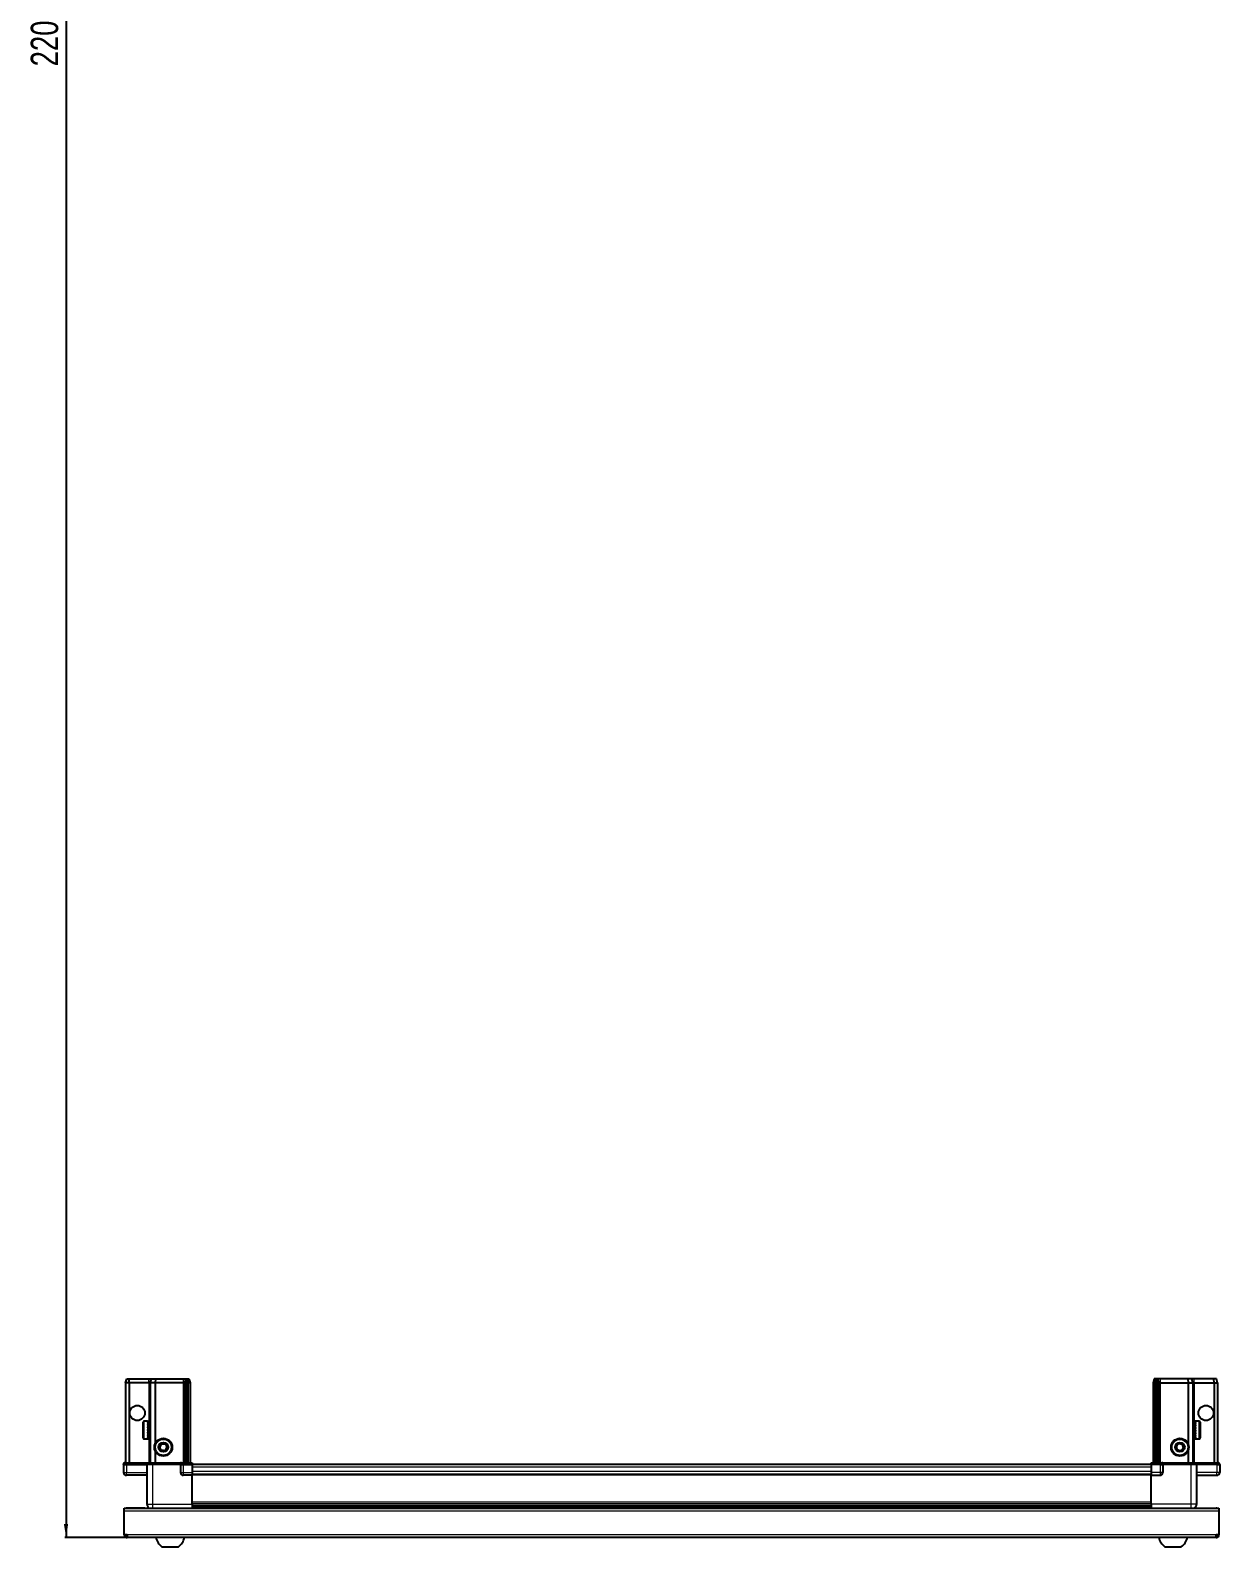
# Model space of a CAD drawing. Header units: millimetres. Extents: x 775 to 5149, y -1486 to 2234.
# Drawn here: x 855 to 1723, y -1486 to -379 of the extents above; entities that cross this region are included whole.
import ezdxf

# ---------------------------------------------------------------- set-up
doc = ezdxf.new("R2010")
doc.units = ezdxf.units.MM
doc.layers.add('FORMAT', color=7, linetype='Continuous')
doc.styles.add('SLDTEXTSTYLE0', font='TXT', dxfattribs={"width": 0.75})
doc.dimstyles.new('SLDDIMSTYLE0', dxfattribs={"dimtxt": 20, "dimasz": 10, "dimexe": 0, "dimexo": 0.0625, "dimgap": 5, "dimtad": 2, "dimdec": 1, "dimrnd": 1e-09, "dimzin": 12, "dimdsep": 46, "dimtxsty": 'SLDTEXTSTYLE0', "dimsah": 1, "dimcen": 0.09, "dimadec": 0, "dimazin": 3, "dimtfac": 1, "dimtofl": 0, "dimtmove": 0, "dimatfit": 3, "dimfxl": 0, "dimfrac": 2, "dimtolj": 1, "dimtzin": 12, "dimarcsym": 0})

# ---------------------------------------------------------------- blocks, each defined once
blk = doc.blocks.new('_D_10')
at = {"layer": 'FORMAT'}
for p, q in [((948.8, 728.1), (880.5, 728.1)), ((881.5, 728.1), (881.5, -1478.9)), ((926.1, -1478.9), (880.5, -1478.9))]:
    blk.add_line(p, q, dxfattribs=at)
for points in [[(881.5, 728.1), (879.9, 718.1), (883, 718.1)], [(881.5, -1478.9), (883, -1468.9), (879.9, -1468.9)]]:
    blk.add_solid(points, dxfattribs=at)
at = {"layer": 'FORMAT', "insert": (855.7, -405), "char_height": 20, "attachment_point": 1, "rotation": 90, "style": 'SLDTEXTSTYLE0'}
blk.add_mtext('2207', dxfattribs=at)

msp = doc.modelspace()

# ---------------------------------------------------------------- linework, layer by layer
at = {"color": 7, "linetype": 'Continuous', "lineweight": 25}
for p, q in [((924.97, -1365.9), (925.77, -1362.9)), ((924.97, -1365.9), (924.97, -1424.2)), ((927.47, -1365.9), (924.97, -1365.9)), ((925.77, -1362.9), (927.63, -1362.9)), ((927.47, -1365.9), (927.63, -1362.9)), ((927.47, -1365.9), (927.47, -1424.2)), ((941.97, -1365.9), (927.47, -1365.9)), ((927.63, -1362.9), (941.97, -1362.9)), ((941.97, -1362.9), (943.77, -1362.9)), ((942.97, -1365.9), (941.97, -1365.9)), ((942.97, -1365.9), (943.77, -1362.9)), ((942.97, -1365.9), (942.97, -1424.2)), ((946.47, -1365.9), (942.97, -1365.9)), ((943.77, -1362.9), (946.8, -1362.9)), ((946.8, -1362.9), (946.47, -1365.9)), ((966.97, -1365.9), (946.47, -1365.9)), ((946.47, -1365.9), (946.47, -1410.4)), ((946.8, -1362.9), (966.97, -1362.9)), ((966.97, -1362.9), (968.77, -1362.9)), ((967.97, -1365.9), (966.97, -1365.9)), ((968.77, -1362.9), (967.97, -1365.9)), ((968.97, -1365.9), (967.97, -1365.9)), ((967.97, -1365.9), (967.97, -1424.2)), ((968.77, -1362.9), (969.51, -1362.9)), ((969.51, -1362.9), (968.97, -1365.9)), ((970.47, -1365.9), (968.97, -1365.9)), ((968.97, -1365.9), (968.97, -1424.2)), ((969.51, -1362.9), (970.02, -1362.9)), ((970.02, -1362.9), (970.47, -1365.9)), ((970.02, -1362.9), (971.17, -1362.9)), ((970.47, -1365.9), (970.47, -1424.2)), ((971.97, -1365.9), (970.47, -1365.9)), ((971.17, -1362.9), (971.97, -1365.9)), ((971.97, -1365.9), (971.97, -1424.2)), ((1675.77, -1362.9), (1674.97, -1365.9)), ((1674.97, -1365.9), (1676.47, -1365.9)), ((1674.97, -1365.9), (1674.97, -1424.2)), ((1676.93, -1362.9), (1675.77, -1362.9)), ((1676.93, -1362.9), (1676.47, -1365.9)), ((1676.47, -1365.9), (1677.97, -1365.9)), ((1676.47, -1365.9), (1676.47, -1424.2)), ((1677.43, -1362.9), (1676.93, -1362.9)), ((1677.43, -1362.9), (1677.97, -1365.9)), ((1678.17, -1362.9), (1677.43, -1362.9)), ((1677.97, -1365.9), (1677.97, -1424.2)), ((1677.97, -1365.9), (1678.97, -1365.9)), ((1678.17, -1362.9), (1678.97, -1365.9)), ((1679.97, -1362.9), (1678.17, -1362.9)), ((1678.97, -1365.9), (1678.97, -1424.2)), ((1678.97, -1365.9), (1679.97, -1365.9)), ((1700.14, -1362.9), (1679.97, -1362.9)), ((1679.97, -1365.9), (1700.47, -1365.9)), ((1700.14, -1362.9), (1700.47, -1365.9)), ((1703.17, -1362.9), (1700.14, -1362.9)), ((1700.47, -1365.9), (1700.47, -1410.4)), ((1700.47, -1365.9), (1703.97, -1365.9)), ((1703.97, -1365.9), (1703.17, -1362.9)), ((1704.97, -1362.9), (1703.17, -1362.9)), ((1703.97, -1365.9), (1703.97, -1424.2)), ((1703.97, -1365.9), (1704.97, -1365.9)), ((1719.32, -1362.9), (1704.97, -1362.9)), ((1704.97, -1365.9), (1719.47, -1365.9)), ((1719.47, -1365.9), (1719.32, -1362.9)), ((1721.17, -1362.9), (1719.32, -1362.9)), ((1719.47, -1365.9), (1721.97, -1365.9)), ((1719.47, -1365.9), (1719.47, -1424.2)), ((1721.97, -1365.9), (1721.17, -1362.9)), ((1721.97, -1365.9), (1721.97, -1424.2)), ((940.97, -1393.9), (938.57, -1393.9)), ((940.97, -1393.9), (940.97, -1393.91)), ((940.97, -1393.91), (941.47, -1393.91)), ((940.97, -1394.09), (941.47, -1394.09)), ((940.97, -1394.09), (940.97, -1394.31)), ((940.97, -1394.31), (941.47, -1394.31)), ((941.47, -1394.09), (941.47, -1393.91)), ((941.47, -1394.31), (941.47, -1394.09)), ((941.47, -1394.89), (941.47, -1394.31)), ((1708.37, -1393.9), (1705.47, -1393.9)), ((1705.97, -1393.9), (1705.47, -1393.9)), ((1705.47, -1393.9), (1705.47, -1393.95)), ((1705.47, -1393.95), (1705.47, -1394.23)), ((1705.97, -1393.95), (1705.47, -1393.95)), ((1705.97, -1394.23), (1705.47, -1394.23)), ((1705.47, -1394.23), (1705.47, -1394.51)), ((1705.97, -1394.51), (1705.47, -1394.51)), ((1705.47, -1394.51), (1705.47, -1395.17)), ((1705.97, -1393.95), (1705.97, -1393.9)), ((1705.97, -1394.51), (1705.97, -1394.23)), ((937.77, -1406.1), (937.77, -1394.7)), ((940.97, -1394.89), (941.47, -1394.89)), ((940.97, -1394.89), (940.97, -1395.31)), ((940.97, -1395.31), (941.47, -1395.31)), ((940.97, -1396.22), (941.47, -1396.22)), ((940.97, -1396.22), (940.97, -1396.81)), ((940.97, -1396.81), (941.47, -1396.81)), ((940.97, -1397.97), (941.47, -1397.97)), ((940.97, -1397.97), (940.97, -1398.66)), ((940.97, -1398.66), (941.47, -1398.66)), ((940.97, -1399.95), (941.47, -1399.95)), ((940.97, -1399.95), (940.97, -1400.69)), ((940.97, -1400.09), (941.47, -1400.09)), ((940.97, -1400.59), (941.47, -1400.59)), ((940.97, -1400.69), (941.47, -1400.69)), ((940.97, -1401.97), (941.47, -1401.97)), ((940.97, -1401.97), (940.97, -1402.68)), ((940.97, -1402.68), (941.47, -1402.68)), ((940.97, -1403.84), (941.47, -1403.84)), ((940.97, -1403.84), (940.97, -1404.45)), ((940.97, -1404.45), (941.47, -1404.45)), ((940.97, -1405.38), (941.47, -1405.38)), ((940.97, -1405.38), (940.97, -1405.82)), ((941.47, -1395.31), (941.47, -1394.89)), ((941.47, -1396.22), (941.47, -1395.31)), ((941.57, -1396), (941.47, -1396)), ((941.47, -1396.81), (941.47, -1396.22)), ((941.47, -1397.97), (941.47, -1396.81)), ((941.47, -1398.66), (941.47, -1397.97)), ((941.47, -1399.95), (941.47, -1398.66)), ((941.47, -1400.09), (941.47, -1399.95)), ((941.47, -1400.69), (941.47, -1400.59)), ((941.47, -1401.97), (941.47, -1400.69)), ((941.47, -1402.68), (941.47, -1401.97)), ((941.47, -1403.84), (941.47, -1402.68)), ((941.47, -1404.45), (941.47, -1403.84)), ((941.47, -1405.38), (941.47, -1404.45)), ((941.47, -1404.8), (941.57, -1404.8)), ((941.47, -1405.82), (941.47, -1405.38)), ((941.57, -1404.8), (941.57, -1396)), ((942.45, -1397.09), (941.97, -1396.4)), ((941.97, -1404.4), (941.97, -1396.4)), ((941.97, -1404.4), (942.45, -1403.71)), ((942.94, -1396.4), (942.45, -1397.09)), ((942.45, -1403.71), (942.45, -1397.09)), ((942.45, -1403.71), (942.94, -1404.4)), ((942.97, -1396.4), (942.94, -1396.4)), ((942.94, -1404.4), (942.94, -1396.4)), ((942.94, -1404.4), (942.97, -1404.4)), ((1704, -1396.4), (1703.97, -1396.4)), ((1703.97, -1404.4), (1704, -1404.4)), ((1704.49, -1397.09), (1704, -1396.4)), ((1704, -1396.4), (1704, -1404.4)), ((1704, -1404.4), (1704.49, -1403.71)), ((1704.97, -1396.4), (1704.49, -1397.09)), ((1704.49, -1397.09), (1704.49, -1403.71)), ((1704.49, -1403.71), (1704.97, -1404.4)), ((1704.97, -1396.4), (1704.97, -1404.4)), ((1705.47, -1396), (1705.37, -1396)), ((1705.37, -1396), (1705.37, -1404.8)), ((1705.37, -1404.8), (1705.47, -1404.8)), ((1705.97, -1395.17), (1705.47, -1395.17)), ((1705.47, -1395.17), (1705.47, -1395.64)), ((1705.47, -1395.64), (1705.47, -1396.62)), ((1705.97, -1395.64), (1705.47, -1395.64)), ((1705.97, -1396.62), (1705.47, -1396.62)), ((1705.47, -1396.62), (1705.47, -1397.24)), ((1705.47, -1397.24), (1705.47, -1398.44)), ((1705.97, -1397.24), (1705.47, -1397.24)), ((1705.97, -1398.44), (1705.47, -1398.44)), ((1705.47, -1398.44), (1705.47, -1399.07)), ((1705.97, -1399.07), (1705.47, -1399.07)), ((1705.47, -1399.15), (1705.47, -1400.45)), ((1705.97, -1399.15), (1705.47, -1399.15)), ((1705.97, -1400.45), (1705.47, -1400.45)), ((1705.97, -1400.93), (1705.47, -1400.93)), ((1705.47, -1400.93), (1705.47, -1401.19)), ((1705.47, -1401.19), (1705.47, -1402.46)), ((1705.97, -1401.19), (1705.47, -1401.19)), ((1705.97, -1402.46), (1705.47, -1402.46)), ((1705.47, -1402.46), (1705.47, -1403.14)), ((1705.47, -1403.14), (1705.47, -1404.26)), ((1705.97, -1403.14), (1705.47, -1403.14)), ((1705.97, -1404.26), (1705.47, -1404.26)), ((1705.47, -1404.26), (1705.47, -1404.83)), ((1705.47, -1404.83), (1705.47, -1405.69)), ((1705.97, -1404.83), (1705.47, -1404.83)), ((1705.97, -1395.64), (1705.97, -1395.17)), ((1705.97, -1397.24), (1705.97, -1396.62)), ((1705.97, -1399.15), (1705.97, -1398.44)), ((1705.97, -1401.19), (1705.97, -1400.45)), ((1705.97, -1403.14), (1705.97, -1402.46)), ((1705.97, -1404.83), (1705.97, -1404.26)), ((1709.17, -1394.7), (1709.17, -1406.1)), ((938.57, -1406.9), (940.97, -1406.9)), ((940.97, -1405.82), (941.47, -1405.82)), ((940.97, -1406.43), (941.47, -1406.43)), ((940.97, -1406.43), (940.97, -1406.66)), ((940.97, -1406.66), (941.47, -1406.66)), ((940.97, -1406.88), (941.47, -1406.88)), ((940.97, -1406.88), (940.97, -1406.9)), ((940.97, -1406.89), (941.47, -1406.89)), ((941.47, -1406.43), (941.47, -1405.82)), ((941.47, -1406.66), (941.47, -1406.43)), ((941.47, -1406.88), (941.47, -1406.66)), ((941.47, -1406.89), (941.47, -1406.88)), ((946.47, -1415.4), (946.47, -1424.2)), ((1700.47, -1415.4), (1700.47, -1424.2)), ((1705.97, -1405.69), (1705.47, -1405.69)), ((1705.47, -1405.69), (1705.47, -1406.08)), ((1705.47, -1406.08), (1705.47, -1406.6)), ((1705.97, -1406.08), (1705.47, -1406.08)), ((1705.97, -1406.6), (1705.47, -1406.6)), ((1705.47, -1406.6), (1705.47, -1406.78)), ((1705.47, -1406.78), (1705.47, -1406.9)), ((1705.97, -1406.78), (1705.47, -1406.78)), ((1705.47, -1406.9), (1708.37, -1406.9)), ((1705.97, -1406.08), (1705.97, -1405.69)), ((1705.97, -1406.78), (1705.97, -1406.6)), ((923.97, -1424.2), (923.47, -1425.07)), ((923.47, -1425.4), (923.47, -1425.07)), ((923.47, -1425.4), (925.47, -1425.4)), ((923.47, -1425.4), (923.47, -1431.4)), ((925.47, -1424.2), (923.97, -1424.2)), ((925.47, -1424.2), (940.27, -1424.2)), ((940.27, -1425.4), (925.47, -1425.4)), ((925.47, -1425.4), (940.27, -1425.4)), ((940.27, -1424.2), (940.47, -1424.2)), ((940.47, -1425.4), (940.27, -1425.4)), ((940.47, -1425.4), (940.47, -1424.2)), ((940.47, -1424.2), (944.47, -1424.2)), ((944.47, -1425.4), (940.47, -1425.4)), ((940.47, -1425.4), (940.47, -1454.4)), ((944.47, -1424.2), (964.77, -1424.2)), ((964.77, -1425.4), (944.47, -1425.4)), ((964.77, -1424.2), (964.97, -1424.2)), ((964.97, -1425.4), (964.77, -1425.4)), ((964.97, -1425.4), (964.97, -1424.2)), ((965.65, -1424.2), (964.97, -1424.2)), ((964.97, -1425.4), (966.97, -1425.4)), ((964.97, -1425.4), (964.97, -1431.4)), ((965.65, -1424.2), (973.47, -1424.2)), ((973.47, -1425.07), (966.97, -1425.07)), ((973.47, -1425.4), (966.97, -1425.4)), ((966.97, -1425.4), (973.47, -1425.4)), ((973.47, -1424.2), (973.47, -1425.07)), ((973.47, -1425.07), (973.47, -1425.07)), ((973.47, -1425.4), (973.47, -1425.07)), ((973.47, -1425.4), (973.47, -1425.4)), ((973.47, -1425.4), (973.47, -1431.4)), ((1673.47, -1425.55), (973.47, -1425.55)), ((1673.47, -1425.07), (1673.47, -1424.2)), ((1673.47, -1424.2), (1681.29, -1424.2)), ((1673.47, -1425.4), (1673.47, -1425.07)), ((1679.97, -1425.07), (1673.47, -1425.07)), ((1679.97, -1425.4), (1673.47, -1425.4)), ((1673.47, -1425.4), (1673.47, -1431.4)), ((1679.97, -1425.4), (1681.97, -1425.4)), ((1681.97, -1425.4), (1679.97, -1425.4)), ((1681.97, -1424.2), (1681.29, -1424.2)), ((1681.97, -1425.4), (1681.97, -1424.2)), ((1681.97, -1424.2), (1682.17, -1424.2)), ((1682.17, -1425.4), (1681.97, -1425.4)), ((1681.97, -1425.4), (1681.97, -1431.4)), ((1682.17, -1424.2), (1702.47, -1424.2)), ((1702.47, -1425.4), (1682.17, -1425.4)), ((1702.47, -1424.2), (1706.47, -1424.2)), ((1706.47, -1425.4), (1702.47, -1425.4)), ((1706.47, -1425.4), (1706.47, -1424.2)), ((1706.47, -1424.2), (1706.67, -1424.2)), ((1706.67, -1425.4), (1706.47, -1425.4)), ((1706.47, -1425.4), (1706.47, -1454.4)), ((1706.67, -1424.2), (1721.47, -1424.2)), ((1721.47, -1425.4), (1706.67, -1425.4)), ((1722.97, -1424.2), (1721.47, -1424.2)), ((1721.47, -1425.4), (1723.47, -1425.4)), ((1723.47, -1425.07), (1722.97, -1424.2)), ((1723.47, -1425.07), (1722.97, -1424.2)), ((1723.47, -1425.4), (1723.47, -1425.07)), ((1723.47, -1425.4), (1723.47, -1425.07)), ((1723.47, -1425.4), (1723.47, -1425.4)), ((1723.47, -1425.4), (1723.47, -1431.4)), ((940.47, -1433.4), (925.47, -1433.4)), ((973.47, -1433.4), (966.97, -1433.4)), ((973.47, -1431.4), (973.47, -1433.4)), ((1673.47, -1432.75), (973.47, -1432.75)), ((973.47, -1454.4), (973.47, -1433.4)), ((1673.47, -1431.4), (1673.47, -1433.4)), ((1673.47, -1433.4), (1679.97, -1433.4)), ((1673.47, -1454.4), (1673.47, -1433.4)), ((1706.47, -1433.4), (1721.47, -1433.4)), ((923.97, -1457.4), (1722.97, -1457.4)), ((923.97, -1459.5), (923.97, -1457.4)), ((923.97, -1476.8), (923.97, -1459.5)), ((938.97, -1457.3), (926.07, -1457.3)), ((938.97, -1457.3), (938.97, -1457.4)), ((973.47, -1455.42), (1673.47, -1455.42)), ((973.47, -1455.46), (1673.47, -1455.46)), ((997.35, -1457.25), (973.47, -1457.25)), ((991.97, -1457.4), (991.97, -1457.25)), ((992.01, -1457.4), (992.01, -1457.25)), ((992.28, -1457.4), (992.28, -1457.25)), ((992.54, -1457.4), (992.54, -1457.25)), ((993.19, -1457.4), (993.19, -1457.25)), ((993.66, -1457.4), (993.66, -1457.25)), ((994.62, -1457.4), (994.62, -1457.25)), ((995.24, -1457.4), (995.24, -1457.25)), ((996.43, -1457.4), (996.43, -1457.25)), ((997.09, -1457.4), (997.09, -1457.25)), ((997.14, -1457.4), (997.14, -1457.25)), ((998.44, -1457.25), (997.35, -1457.25)), ((999.17, -1457.25), (998.44, -1457.25)), ((998.44, -1457.4), (998.44, -1457.25)), ((998.44, -1457.25), (998.44, -1457.25)), ((998.45, -1457.4), (998.45, -1457.25)), ((998.95, -1457.4), (998.95, -1457.25)), ((999.17, -1457.4), (999.17, -1457.25)), ((999.59, -1457.25), (999.17, -1457.25)), ((999.17, -1457.25), (999.17, -1457.25)), ((1647.35, -1457.25), (999.59, -1457.25)), ((1000.45, -1457.4), (1000.45, -1457.25)), ((1001.14, -1457.4), (1001.14, -1457.25)), ((1002.26, -1457.4), (1002.26, -1457.25)), ((1002.84, -1457.4), (1002.84, -1457.25)), ((1003.71, -1457.4), (1003.71, -1457.25)), ((1004.11, -1457.4), (1004.11, -1457.25)), ((1004.64, -1457.4), (1004.64, -1457.25)), ((1004.83, -1457.4), (1004.83, -1457.25)), ((1004.97, -1457.4), (1004.97, -1457.25)), ((1641.97, -1457.4), (1641.97, -1457.25)), ((1642.14, -1457.4), (1642.14, -1457.25)), ((1642.35, -1457.4), (1642.35, -1457.25)), ((1642.91, -1457.4), (1642.91, -1457.25)), ((1643.33, -1457.4), (1643.33, -1457.25)), ((1644.23, -1457.4), (1644.23, -1457.25)), ((1644.82, -1457.4), (1644.82, -1457.25)), ((1645.96, -1457.4), (1645.96, -1457.25)), ((1646.66, -1457.4), (1646.66, -1457.25)), ((1647.93, -1457.25), (1647.35, -1457.25)), ((1647.93, -1457.4), (1647.93, -1457.25)), ((1647.94, -1457.25), (1647.93, -1457.25)), ((1648.67, -1457.25), (1647.94, -1457.25)), ((1648.11, -1457.4), (1648.11, -1457.25)), ((1648.61, -1457.4), (1648.61, -1457.25)), ((1648.67, -1457.4), (1648.67, -1457.25)), ((1649.7, -1457.25), (1648.67, -1457.25)), ((1648.67, -1457.25), (1648.67, -1457.25)), ((1673.47, -1457.25), (1649.59, -1457.25)), ((1649.96, -1457.4), (1649.96, -1457.25)), ((1650.67, -1457.4), (1650.67, -1457.25)), ((1651.84, -1457.4), (1651.84, -1457.25)), ((1652.45, -1457.4), (1652.45, -1457.25)), ((1653.4, -1457.4), (1653.4, -1457.25)), ((1653.85, -1457.4), (1653.85, -1457.25)), ((1654.47, -1457.4), (1654.47, -1457.25)), ((1654.71, -1457.4), (1654.71, -1457.25)), ((1654.95, -1457.4), (1654.95, -1457.25)), ((1654.97, -1457.4), (1654.97, -1457.25)), ((1707.97, -1457.3), (1707.97, -1457.4)), ((1707.97, -1457.3), (1720.87, -1457.3)), ((1722.97, -1457.4), (1722.97, -1459.5)), ((1722.97, -1459.5), (1722.97, -1476.8)), ((926.07, -1476.8), (923.97, -1476.8)), ((926.07, -1476.8), (926.07, -1478.9)), ((1720.87, -1478.9), (926.07, -1478.9)), ((1722.97, -1476.8), (1720.87, -1476.8)), ((1720.87, -1478.9), (1720.87, -1476.8)), ((951.47, -1485.5), (963.47, -1485.5)), ((1683.47, -1485.5), (1695.47, -1485.5))]:
    msp.add_line(p, q, dxfattribs=at)
at = {"color": 8, "linetype": 'Continuous', "lineweight": 18}
for p, q in [((941.97, -1365.9), (941.97, -1362.9)), ((941.97, -1365.9), (941.97, -1396.4)), ((966.97, -1362.9), (966.97, -1365.9)), ((966.97, -1365.9), (966.97, -1424.2)), ((1679.97, -1362.9), (1679.97, -1365.9)), ((1679.97, -1365.9), (1679.97, -1424.2)), ((1704.97, -1365.9), (1704.97, -1362.9)), ((1704.97, -1365.9), (1704.97, -1396.4)), ((938.57, -1406.9), (938.57, -1393.9)), ((1708.37, -1393.9), (1708.37, -1406.9)), ((941.97, -1404.4), (941.97, -1424.2)), ((1704.97, -1404.4), (1704.97, -1424.2)), ((925.47, -1425.4), (925.47, -1424.2)), ((925.47, -1425.4), (925.47, -1431.4)), ((940.27, -1425.4), (940.27, -1424.2)), ((944.47, -1425.4), (944.47, -1424.2)), ((944.47, -1425.4), (944.47, -1454.4)), ((964.77, -1425.4), (964.77, -1424.2)), ((966.97, -1425.4), (966.97, -1425.07)), ((966.97, -1425.4), (966.97, -1431.4)), ((973.47, -1425.4), (973.47, -1425.07)), ((1673.47, -1427.55), (973.47, -1427.55)), ((1679.97, -1425.4), (1679.97, -1425.07)), ((1679.97, -1425.4), (1679.97, -1431.4)), ((1682.17, -1424.2), (1682.17, -1425.4)), ((1702.47, -1425.4), (1702.47, -1424.2)), ((1702.47, -1425.4), (1702.47, -1454.4)), ((1706.67, -1424.2), (1706.67, -1425.4)), ((1721.47, -1425.4), (1721.47, -1424.2)), ((1721.47, -1425.4), (1721.47, -1431.4)), ((923.47, -1431.4), (925.47, -1431.4)), ((925.47, -1431.4), (940.47, -1431.4)), ((925.47, -1433.4), (925.47, -1431.4)), ((964.97, -1431.4), (966.97, -1431.4)), ((966.97, -1431.4), (973.47, -1431.4)), ((966.97, -1431.4), (966.97, -1433.4)), ((1673.47, -1430.75), (973.47, -1430.75)), ((1673.47, -1433.4), (973.47, -1433.4)), ((1679.97, -1431.4), (1673.47, -1431.4)), ((1681.97, -1431.4), (1679.97, -1431.4)), ((1679.97, -1431.4), (1679.97, -1433.4)), ((1721.47, -1431.4), (1706.47, -1431.4)), ((1723.47, -1431.4), (1721.47, -1431.4)), ((1721.47, -1433.4), (1721.47, -1431.4)), ((1722.97, -1459.5), (923.97, -1459.5)), ((926.07, -1457.4), (926.07, -1457.3)), ((944.47, -1454.4), (973.47, -1454.4)), ((973.47, -1452.8), (1673.47, -1452.8)), ((1673.47, -1454.22), (973.47, -1454.22)), ((973.47, -1456.66), (1673.47, -1456.66)), ((1702.47, -1454.4), (1673.47, -1454.4)), ((1720.87, -1457.4), (1720.87, -1457.3)), ((1720.87, -1476.8), (926.07, -1476.8))]:
    msp.add_line(p, q, dxfattribs=at)
at = {"color": 7, "linetype": 'Continuous', "lineweight": 25, "flags": 128}
for points in [[(926.07, -1457.3), (925.66, -1457.34), (925.43, -1457.4)], [(1721.51, -1457.4), (1721.28, -1457.34), (1720.87, -1457.3)]]:
    msp.add_lwpolyline(points, dxfattribs=at)
at = {"color": 7, "linetype": 'Continuous', "lineweight": 25}
for centre, radius in [((933.47, -1387.9), 5.5), ((1713.47, -1387.9), 5.5), ((952.47, -1412.9), 6.5), ((952.47, -1412.9), 3.46), ((1694.47, -1412.9), 6.5), ((1694.47, -1412.9), 3.46)]:
    msp.add_circle(centre, radius, dxfattribs=at)
at = {"color": 8, "linetype": 'Continuous', "lineweight": 18}
for centre in [(952.47, -1412.9), (1694.47, -1412.9)]:
    msp.add_circle(centre, 5.7, dxfattribs=at)
at = {"color": 7, "linetype": 'Continuous', "lineweight": 25}
for centre, radius, start, end in [((938.57, -1394.7), 0.8, 90, 180), ((1708.37, -1394.7), 0.8, 360, 90), ((941.97, -1396), 0.4, 180, 270), ((941.97, -1404.8), 0.4, 90, 180), ((1704.97, -1396), 0.4, 270, 0), ((1704.97, -1404.8), 0.4, 360, 90), ((938.57, -1406.1), 0.8, 180, 270), ((952.47, -1412.9), 2.5, 147.37605, 207.37605), ((952.47, -1412.9), 2.5, 207.37605, 267.37605), ((952.47, -1412.9), 2.5, 87.37605, 147.37605), ((952.47, -1412.9), 2.5, 267.37605, 327.37605), ((952.47, -1412.9), 2.5, 27.37605, 87.37605), ((952.47, -1412.9), 2.5, 327.37605, 27.37605), ((1694.47, -1412.9), 2.5, 134.67671, 194.67671), ((1694.47, -1412.9), 2.5, 194.67671, 254.67671), ((1694.47, -1412.9), 2.5, 74.67671, 134.67671), ((1694.47, -1412.9), 2.5, 254.67671, 314.67671), ((1694.47, -1412.9), 2.5, 14.67671, 74.67671), ((1694.47, -1412.9), 2.5, 314.67671, 14.67671), ((1708.37, -1406.1), 0.8, 270, 0), ((925.47, -1431.4), 2, 180, 270), ((966.97, -1431.4), 2, 180, 270), ((1679.97, -1431.4), 2, 270, 0), ((1721.47, -1431.4), 2, 270, 0), ((926.07, -1476.8), 2.1, 180, 270), ((926.07, -1476.8), 0.6, 180, 270), ((958.5, -1475.88), 11.91, 194.70035, 233.8734), ((956.45, -1475.88), 11.91, 306.1266, 345.29965), ((1690.5, -1475.88), 11.91, 194.70035, 233.8734), ((1688.45, -1475.88), 11.91, 306.1266, 345.29965), ((1720.87, -1476.8), 2.1, 270, 0), ((1720.87, -1476.8), 0.6, 270, 0)]:
    msp.add_arc(centre, radius, start, end, dxfattribs=at)
for centre, start_param, end_param in [((966.97, -1421.6), 2.4188584, 3.1415927), ((1679.97, -1421.6), 3.1415927, 3.8643269)]:
    msp.add_ellipse(centre, major_axis=(0, 3.46), ratio=0.5773503, start_param=start_param, end_param=end_param, dxfattribs=at)
for points, knots in [([(949.59, -1412.77), (949.86, -1412.33), (950.39, -1411.52), (950.9, -1410.71), (951.14, -1410.34)], [0, 0, 0, 0, 0.5346859, 1, 1, 1, 1]), ([(950.91, -1415.33), (950.86, -1415.22), (950.58, -1414.69), (950.12, -1413.81), (949.75, -1413.07), (949.59, -1412.77)], [0, 0, 0, 0, 0.1331247, 0.6370994, 1, 1, 1, 1]), ([(953.8, -1415.46), (953.28, -1415.44), (952.32, -1415.4), (951.36, -1415.35), (950.91, -1415.33)], [0, 0, 0, 0, 0.5346859, 1, 1, 1, 1]), ([(951.14, -1410.34), (951.66, -1410.36), (952.62, -1410.4), (953.58, -1410.45), (954.03, -1410.47)], [0, 0, 0, 0, 0.5346859, 1, 1, 1, 1]), ([(955.35, -1413.03), (955.08, -1413.47), (954.56, -1414.28), (954.04, -1415.09), (953.8, -1415.46)], [0, 0, 0, 0, 0.5346859, 1, 1, 1, 1]), ([(954.03, -1410.47), (954.19, -1410.77), (954.56, -1411.51), (955.02, -1412.39), (955.3, -1412.92), (955.35, -1413.03)], [0, 0, 0, 0, 0.3629006, 0.8668753, 1, 1, 1, 1]), ([(1691.69, -1412.14), (1692.05, -1411.77), (1692.74, -1411.1), (1693.42, -1410.42), (1693.74, -1410.11)], [0, 0, 0, 0, 0.5346859, 1, 1, 1, 1]), ([(1692.42, -1414.93), (1692.33, -1414.6), (1692.12, -1413.8), (1691.87, -1412.84), (1691.72, -1412.26), (1691.69, -1412.14)], [0, 0, 0, 0, 0.3629006, 0.8668753, 1, 1, 1, 1]), ([(1695.2, -1415.69), (1694.7, -1415.56), (1693.77, -1415.3), (1692.85, -1415.05), (1692.42, -1414.93)], [0, 0, 0, 0, 0.5346859, 1, 1, 1, 1]), ([(1693.74, -1410.11), (1694.24, -1410.24), (1695.17, -1410.5), (1696.09, -1410.75), (1696.52, -1410.87)], [0, 0, 0, 0, 0.53468586, 1, 1, 1, 1]), ([(1697.25, -1413.66), (1696.89, -1414.03), (1696.2, -1414.7), (1695.52, -1415.38), (1695.2, -1415.69)], [0, 0, 0, 0, 0.5346859, 1, 1, 1, 1]), ([(1696.52, -1410.87), (1696.56, -1410.99), (1696.71, -1411.57), (1696.96, -1412.53), (1697.17, -1413.33), (1697.25, -1413.66)], [0, 0, 0, 0, 0.1331247, 0.6370994, 1, 1, 1, 1]), ([(940.47, -1454.4), (940.52, -1454.84), (940.59, -1455.52), (941.02, -1456.33), (941.48, -1456.89), (941.88, -1457.25), (942.15, -1457.38), (942.19, -1457.4)], [0, 0, 0, 0, 0.3630185, 0.5584377, 0.7580039, 0.9575702, 1, 1, 1, 1]), ([(973.47, -1454.4), (973.47, -1454.8), (973.47, -1455.59), (973.47, -1456.6), (973.47, -1457.23), (973.47, -1457.39), (973.47, -1457.4)], [0, 0, 0, 0, 0.3255201, 0.6510403, 0.9765604, 1, 1, 1, 1]), ([(1673.47, -1454.4), (1673.47, -1454.8), (1673.47, -1455.59), (1673.47, -1456.6), (1673.47, -1457.23), (1673.47, -1457.39), (1673.47, -1457.4)], [0, 0, 0, 0, 0.32552014, 0.65104028, 0.97656042, 1, 1, 1, 1]), ([(1706.47, -1454.4), (1706.42, -1454.84), (1706.35, -1455.52), (1705.92, -1456.33), (1705.46, -1456.89), (1705.06, -1457.25), (1704.8, -1457.38), (1704.75, -1457.4)], [0, 0, 0, 0, 0.36301846, 0.55843766, 0.75800394, 0.95757021, 1, 1, 1, 1])]:
    msp.add_open_spline(points, degree=3, knots=knots, dxfattribs=at)
at = {"color": 8, "linetype": 'Continuous', "lineweight": 18}
for points in [[(940.47, -1454.4), (940.53, -1454.4), (940.65, -1454.4), (941.58, -1454.4), (942.9, -1454.4), (943.95, -1454.4), (944.47, -1454.4)], [(1706.47, -1454.4), (1706.41, -1454.4), (1706.29, -1454.4), (1705.37, -1454.4), (1704.04, -1454.4), (1702.99, -1454.4), (1702.47, -1454.4)]]:
    msp.add_open_spline(points, degree=3, dxfattribs=at)
for points in [[(944.47, -1454.4), (944.47, -1454.84), (944.47, -1455.52), (944.47, -1456.33), (944.47, -1456.89), (944.47, -1457.25), (944.47, -1457.38), (944.47, -1457.4)], [(1702.47, -1454.4), (1702.47, -1454.84), (1702.47, -1455.52), (1702.47, -1456.33), (1702.47, -1456.89), (1702.47, -1457.25), (1702.47, -1457.38), (1702.47, -1457.4)]]:
    msp.add_open_spline(points, degree=3, knots=[0, 0, 0, 0, 0.3630185, 0.5584377, 0.7580039, 0.9575702, 1, 1, 1, 1], dxfattribs=at)

# ---------------------------------------------------------------- dimensions: what is measured, and where the dimension line sits
at = {"layer": 'FORMAT'}
dim = msp.add_linear_dim(base=(881.47, -1478.9), p1=(948.84, 728.1), p2=(926.07, -1478.9), angle=90, dimstyle='SLDDIMSTYLE0', dxfattribs=at)
dim.commit()
dim.dimension.update_dxf_attribs({"geometry": '_D_10', "text_midpoint": (881.47, -375.4), "dimtype": 160})

doc.saveas('drawing.dxf')
